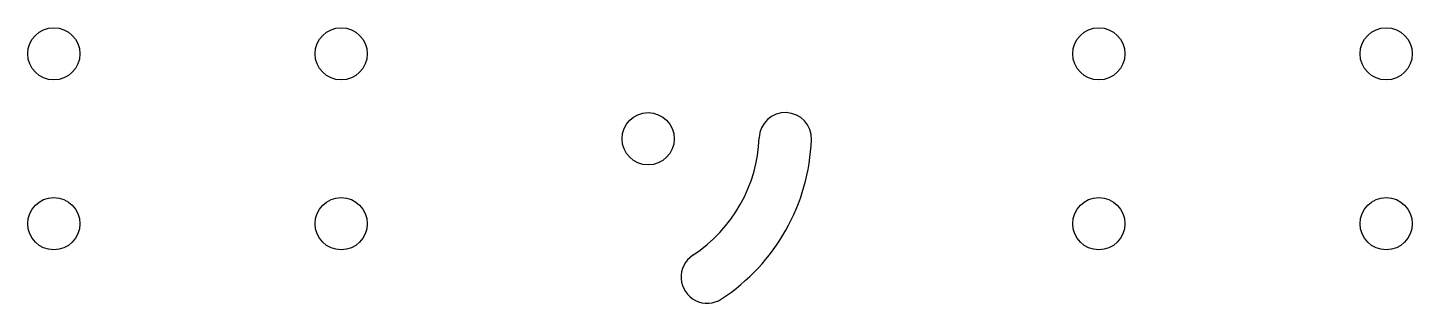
# Model space of a CAD drawing. Header units: millimetres. Extents: x -48 to 58, y -13 to 9.
import ezdxf

# ---------------------------------------------------------------- set-up
doc = ezdxf.new("R2010")
doc.units = ezdxf.units.MM

msp = doc.modelspace()

# ---------------------------------------------------------------- linework, layer by layer
at = {"color": 7, "linetype": 'Continuous'}
for centre in [(-45.5, 6.5), (-23.5, 6.5), (34.5, 6.5), (56.5, 6.5), (0, 0), (-45.5, -6.5), (-23.5, -6.5), (34.5, -6.5), (56.5, -6.5)]:
    msp.add_circle(centre, 2, dxfattribs=at)
for centre, radius, start, end in [((10.5, 0), 2, 357.8605, 177.8605), ((-2.75, 0.5), 11.26, 303.2644, 357.8605), ((-2.75, 0.5), 15.26, 303.2644, 357.8605), ((4.52, -10.59), 2, 123.2644, 303.2644)]:
    msp.add_arc(centre, radius, start, end, dxfattribs=at)

doc.saveas('drawing.dxf')
